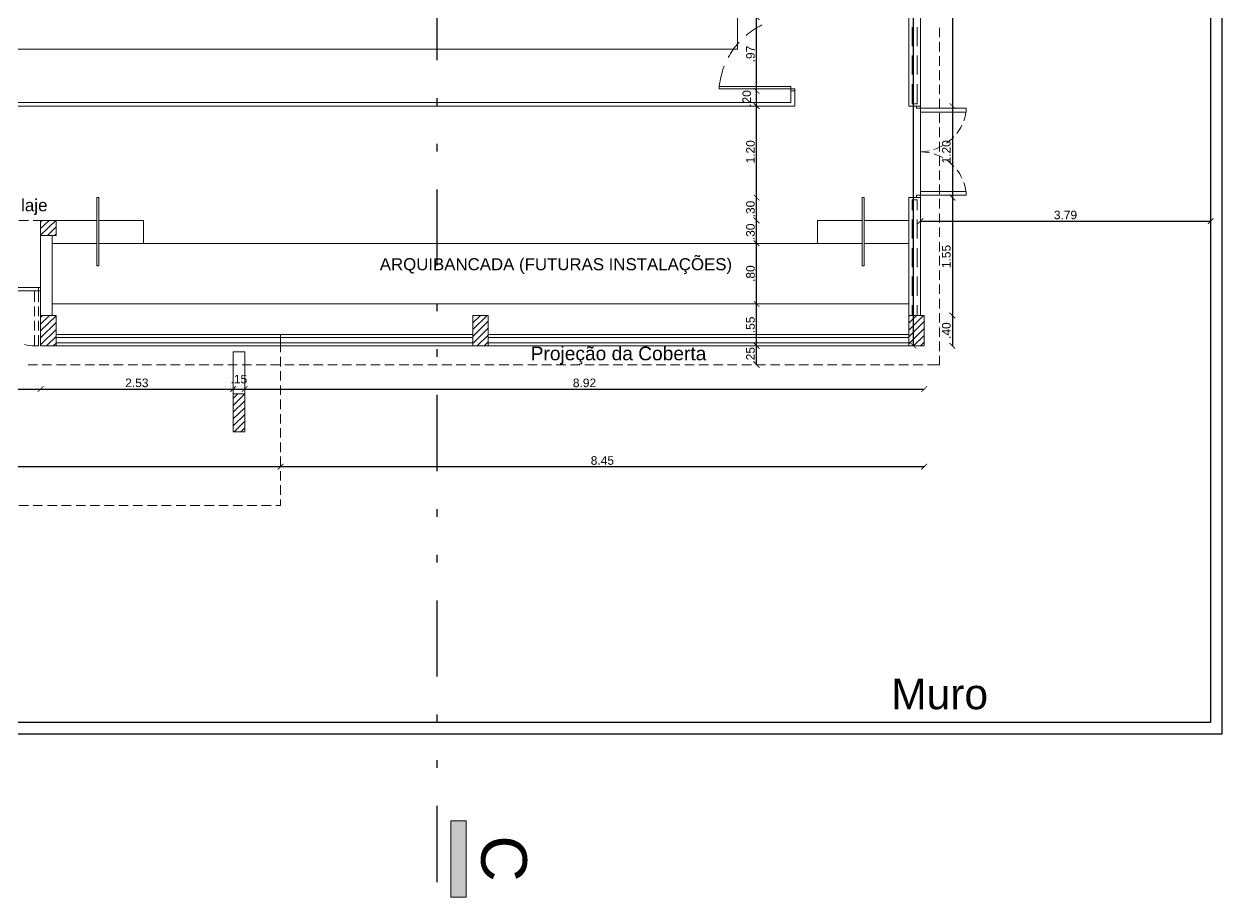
# Model space of a CAD drawing. Extents: x 3377 to 3790, y 1673 to 1846.
# Drawn here: x 3471.33 to 3487.06, y 1678.05 to 1689.53 of the extents above; entities that cross this region are included whole.
import ezdxf

# ---------------------------------------------------------------- set-up
doc = ezdxf.new("R2010")
doc.units = 0
doc.header["$LTSCALE"] = 2
doc.header["$PDMODE"] = 32
doc.linetypes.add('DIVIDE', pattern=[1.25, 0.5, -0.25, 0, -0.25, 0, -0.25])
for name, color, linetype in [('ARQ-COTAS', 250, 'Continuous'), ('F-VT-GREIDE', 6, 'Continuous'), ('LCL-LINHACORTE', 3, 'DIVIDE'), ('PDF5_Text', 7, 'Continuous'), ('PDF6_0', 7, 'Continuous'), ('PDF6_03-ESQUADRIA', 7, 'Continuous'), ('PDF6_09-CORTE', 7, 'Continuous'), ('PDF6_13-CORTE', 7, 'Continuous'), ('PDF6_A-PROJEÇÃO', 7, 'Continuous'), ('PDF6_AR-PORTAS', 7, 'Continuous'), ('PDF6_COBOGO', 7, 'Continuous'), ('PDF6_I- QUADRA', 7, 'Continuous'), ('PDF6_Text', 7, 'Continuous')]:
    doc.layers.add(name, color=color, linetype=linetype)
for name, color, linetype, true_color in [('PDF6_04-DETALHE', 7, 'Continuous', 0xd933c0), ('PDF6_I-MARCACAO', 7, 'Continuous', 0x464646), ('PDF6_I-PROJEÇÃO', 7, 'Continuous', 0x787878), ('PDF6_PB_02', 7, 'Continuous', 0xa7a7a7)]:
    doc.layers.add(name, color=color, linetype=linetype, true_color=true_color)
doc.styles.add('PDF Arial', font='arial.ttf')
doc.styles.add('ROMANS', font='arial.ttf')
doc.dimstyles.new('1-75', dxfattribs={"dimscale": 0.75, "dimtxt": 0.15, "dimasz": 0.1, "dimexe": 0.05, "dimexo": 0.1, "dimgap": 0.03, "dimtad": 1, "dimzin": 5, "dimdsep": 46, "dimtxsty": 'ROMANS', "dimblk": 'ARCHTICK', "dimcen": 0, "dimse1": 1, "dimse2": 1, "dimclrd": 1, "dimclre": 256, "dimclrt": 2, "dimadec": 0, "dimazin": 0, "dimtfac": 1, "dimtofl": 0, "dimtmove": 2, "dimatfit": 3, "dimldrblk": 'ARCHTICK', "dimfxl": 0.04, "dimtolj": 1, "dimtzin": 1, "dimarcsym": 0})

# ---------------------------------------------------------------- blocks, each defined once
blk = doc.blocks.new('_ARCHTICK')
at = {"color": 0, "linetype": 'ByBlock', "const_width": 0.15}
blk.add_lwpolyline([(-0.5, -0.5), (0.5, 0.5)], dxfattribs=at)
blk = doc.blocks.new('*D583')
at = {"layer": 'ARQ-COTAS', "color": 1, "lineweight": -2, "transparency": 16777216}
blk.add_line((3483.522, 1691.744), (3483.522, 1688.447), dxfattribs=at)
at = {"layer": 'Defpoints', "color": 0, "transparency": 16777216}
for p in [(3483.153, 1691.744), (3483.102, 1688.447), (3483.522, 1688.447)]:
    blk.add_point(p, dxfattribs=at)
at = {"layer": 'ARQ-COTAS', "color": 1, "lineweight": -2, "transparency": 16777216, "xscale": 0.07500000000000001, "yscale": 0.07500000000000001, "zscale": 0.07500000000000001}
for p, rotation in [((3483.522, 1691.744), 90), ((3483.522, 1688.447), 270)]:
    blk.add_blockref('_ARCHTICK', p, dxfattribs=dict(at, rotation=rotation))
at = {"layer": 'ARQ-COTAS', "color": 2, "transparency": 16777216, "insert": (3483.442, 1690.095), "char_height": 0.1125, "attachment_point": 5, "rotation": 90, "style": 'ROMANS'}
blk.add_mtext('\\A1;3.30', dxfattribs=at)
blk = doc.blocks.new('*D584')
at = {"layer": 'ARQ-COTAS', "color": 1, "lineweight": -2, "transparency": 16777216}
blk.add_line((3483.522, 1688.447), (3483.522, 1687.244), dxfattribs=at)
at = {"layer": 'Defpoints', "color": 0, "transparency": 16777216}
for p in [(3483.102, 1688.447), (3483.102, 1687.244), (3483.522, 1687.244)]:
    blk.add_point(p, dxfattribs=at)
at = {"layer": 'ARQ-COTAS', "color": 1, "lineweight": -2, "transparency": 16777216, "xscale": 0.07500000000000001, "yscale": 0.07500000000000001, "zscale": 0.07500000000000001}
for p, rotation in [((3483.522, 1688.447), 90), ((3483.522, 1687.244), 270)]:
    blk.add_blockref('_ARCHTICK', p, dxfattribs=dict(at, rotation=rotation))
at = {"layer": 'ARQ-COTAS', "color": 2, "transparency": 16777216, "insert": (3483.443, 1687.845), "char_height": 0.1125, "attachment_point": 5, "rotation": 90, "style": 'ROMANS'}
blk.add_mtext('\\A1;1.20', dxfattribs=at)
blk = doc.blocks.new('*D585')
at = {"layer": 'ARQ-COTAS', "color": 1, "lineweight": -2, "transparency": 16777216}
blk.add_line((3483.522, 1687.244), (3483.522, 1685.695), dxfattribs=at)
at = {"layer": 'Defpoints', "color": 0, "transparency": 16777216}
for p in [(3483.102, 1687.244), (3483.153, 1685.695), (3483.522, 1685.695)]:
    blk.add_point(p, dxfattribs=at)
at = {"layer": 'ARQ-COTAS', "color": 1, "lineweight": -2, "transparency": 16777216, "xscale": 0.07500000000000001, "yscale": 0.07500000000000001, "zscale": 0.07500000000000001}
for p, rotation in [((3483.522, 1687.244), 90), ((3483.522, 1685.695), 270)]:
    blk.add_blockref('_ARCHTICK', p, dxfattribs=dict(at, rotation=rotation))
at = {"layer": 'ARQ-COTAS', "color": 2, "transparency": 16777216, "insert": (3483.443, 1686.47), "char_height": 0.1125, "attachment_point": 5, "rotation": 90, "style": 'ROMANS'}
blk.add_mtext('\\A1;1.55', dxfattribs=at)
blk = doc.blocks.new('*D586')
at = {"layer": 'ARQ-COTAS', "color": 1, "lineweight": -2, "transparency": 16777216}
blk.add_line((3483.522, 1685.695), (3483.522, 1685.297), dxfattribs=at)
at = {"layer": 'Defpoints', "color": 0, "transparency": 16777216}
for p in [(3483.153, 1685.695), (3483.153, 1685.297), (3483.522, 1685.297)]:
    blk.add_point(p, dxfattribs=at)
at = {"layer": 'ARQ-COTAS', "color": 1, "lineweight": -2, "transparency": 16777216, "xscale": 0.07500000000000001, "yscale": 0.07500000000000001, "zscale": 0.07500000000000001}
for p, rotation in [((3483.522, 1685.695), 90), ((3483.522, 1685.297), 270)]:
    blk.add_blockref('_ARCHTICK', p, dxfattribs=dict(at, rotation=rotation))
at = {"layer": 'ARQ-COTAS', "color": 2, "transparency": 16777216, "insert": (3483.443, 1685.496), "char_height": 0.1125, "attachment_point": 5, "rotation": 90, "style": 'ROMANS'}
blk.add_mtext('\\A1;.40', dxfattribs=at)
blk = doc.blocks.new('*D587')
at = {"layer": 'ARQ-COTAS', "color": 1, "lineweight": -2, "transparency": 16777216}
blk.add_line((3483.011, 1685.297), (3483.011, 1705.096), dxfattribs=at)
at = {"layer": 'Defpoints', "color": 0, "transparency": 16777216}
for p in [(3482.434, 1705.096), (3483.011, 1705.096), (3482.434, 1685.297)]:
    blk.add_point(p, dxfattribs=at)
at = {"layer": 'ARQ-COTAS', "color": 1, "lineweight": -2, "transparency": 16777216, "xscale": 0.07500000000000001, "yscale": 0.07500000000000001, "zscale": 0.07500000000000001}
for p, rotation in [((3483.011, 1705.096), 90), ((3483.011, 1685.297), 270)]:
    blk.add_blockref('_ARCHTICK', p, dxfattribs=dict(at, rotation=rotation))
at = {"layer": 'ARQ-COTAS', "color": 2, "transparency": 16777216, "insert": (3482.931, 1695.196), "char_height": 0.1125, "attachment_point": 5, "rotation": 90, "style": 'ROMANS'}
blk.add_mtext('\\A1;19.80', dxfattribs=at)
blk = doc.blocks.new('*D588')
at = {"layer": 'ARQ-COTAS', "color": 1, "lineweight": -2, "transparency": 16777216}
blk.add_line((3480.951, 1685.047), (3480.951, 1685.297), dxfattribs=at)
at = {"layer": 'Defpoints', "color": 0, "transparency": 16777216}
for p in [(3480.194, 1685.297), (3480.951, 1685.297), (3480.194, 1685.047)]:
    blk.add_point(p, dxfattribs=at)
at = {"layer": 'ARQ-COTAS', "color": 1, "lineweight": -2, "transparency": 16777216, "xscale": 0.07500000000000001, "yscale": 0.07500000000000001, "zscale": 0.07500000000000001}
for p, rotation in [((3480.951, 1685.297), 90), ((3480.951, 1685.047), 270)]:
    blk.add_blockref('_ARCHTICK', p, dxfattribs=dict(at, rotation=rotation))
at = {"layer": 'ARQ-COTAS', "color": 2, "transparency": 16777216, "insert": (3480.871, 1685.172), "char_height": 0.1125, "attachment_point": 5, "rotation": 90, "style": 'ROMANS'}
blk.add_mtext('\\A1;.25', dxfattribs=at)
blk = doc.blocks.new('*D589')
at = {"layer": 'ARQ-COTAS', "color": 1, "lineweight": -2, "transparency": 16777216}
blk.add_line((3480.951, 1685.297), (3480.951, 1685.847), dxfattribs=at)
at = {"layer": 'Defpoints', "color": 0, "transparency": 16777216}
for p in [(3480.94, 1685.847), (3480.951, 1685.847), (3480.194, 1685.297)]:
    blk.add_point(p, dxfattribs=at)
at = {"layer": 'ARQ-COTAS', "color": 1, "lineweight": -2, "transparency": 16777216, "xscale": 0.07500000000000001, "yscale": 0.07500000000000001, "zscale": 0.07500000000000001}
for p, rotation in [((3480.951, 1685.847), 90), ((3480.951, 1685.297), 270)]:
    blk.add_blockref('_ARCHTICK', p, dxfattribs=dict(at, rotation=rotation))
at = {"layer": 'ARQ-COTAS', "color": 2, "transparency": 16777216, "insert": (3480.871, 1685.572), "char_height": 0.1125, "attachment_point": 5, "rotation": 90, "style": 'ROMANS'}
blk.add_mtext('\\A1;.55', dxfattribs=at)
blk = doc.blocks.new('*D590')
at = {"layer": 'ARQ-COTAS', "color": 1, "lineweight": -2, "transparency": 16777216}
blk.add_line((3480.951, 1685.847), (3480.951, 1686.643), dxfattribs=at)
at = {"layer": 'Defpoints', "color": 0, "transparency": 16777216}
for p in [(3480.951, 1686.643), (3481.752, 1686.643), (3480.94, 1685.847)]:
    blk.add_point(p, dxfattribs=at)
at = {"layer": 'ARQ-COTAS', "color": 1, "lineweight": -2, "transparency": 16777216, "xscale": 0.07500000000000001, "yscale": 0.07500000000000001, "zscale": 0.07500000000000001}
for p, rotation in [((3480.951, 1686.643), 90), ((3480.951, 1685.847), 270)]:
    blk.add_blockref('_ARCHTICK', p, dxfattribs=dict(at, rotation=rotation))
at = {"layer": 'ARQ-COTAS', "color": 2, "transparency": 16777216, "insert": (3480.871, 1686.245), "char_height": 0.1125, "attachment_point": 5, "rotation": 90, "style": 'ROMANS'}
blk.add_mtext('\\A1;.80', dxfattribs=at)
blk = doc.blocks.new('*D591')
at = {"layer": 'ARQ-COTAS', "color": 1, "lineweight": -2, "transparency": 16777216}
blk.add_line((3480.951, 1686.643), (3480.951, 1686.944), dxfattribs=at)
at = {"layer": 'Defpoints', "color": 0, "transparency": 16777216}
for p in [(3480.951, 1686.944), (3481.752, 1686.944), (3481.752, 1686.643)]:
    blk.add_point(p, dxfattribs=at)
at = {"layer": 'ARQ-COTAS', "color": 1, "lineweight": -2, "transparency": 16777216, "xscale": 0.07500000000000001, "yscale": 0.07500000000000001, "zscale": 0.07500000000000001}
for p, rotation in [((3480.951, 1686.944), 90), ((3480.951, 1686.643), 270)]:
    blk.add_blockref('_ARCHTICK', p, dxfattribs=dict(at, rotation=rotation))
at = {"layer": 'ARQ-COTAS', "color": 2, "transparency": 16777216, "insert": (3480.871, 1686.794), "char_height": 0.1125, "attachment_point": 5, "rotation": 90, "style": 'ROMANS'}
blk.add_mtext('\\A1;.30', dxfattribs=at)
blk = doc.blocks.new('*D592')
at = {"layer": 'ARQ-COTAS', "color": 1, "lineweight": -2, "transparency": 16777216}
blk.add_line((3480.951, 1686.944), (3480.951, 1687.244), dxfattribs=at)
at = {"layer": 'Defpoints', "color": 0, "transparency": 16777216}
for p in [(3480.951, 1687.244), (3482.95, 1687.244), (3481.752, 1686.944)]:
    blk.add_point(p, dxfattribs=at)
at = {"layer": 'ARQ-COTAS', "color": 1, "lineweight": -2, "transparency": 16777216, "xscale": 0.07500000000000001, "yscale": 0.07500000000000001, "zscale": 0.07500000000000001}
for p, rotation in [((3480.951, 1687.244), 90), ((3480.951, 1686.944), 270)]:
    blk.add_blockref('_ARCHTICK', p, dxfattribs=dict(at, rotation=rotation))
at = {"layer": 'ARQ-COTAS', "color": 2, "transparency": 16777216, "insert": (3480.871, 1687.094), "char_height": 0.1125, "attachment_point": 5, "rotation": 90, "style": 'ROMANS'}
blk.add_mtext('\\A1;.30', dxfattribs=at)
blk = doc.blocks.new('*D593')
at = {"layer": 'ARQ-COTAS', "color": 1, "lineweight": -2, "transparency": 16777216}
blk.add_line((3480.951, 1687.244), (3480.951, 1688.447), dxfattribs=at)
at = {"layer": 'Defpoints', "color": 0, "transparency": 16777216}
for p in [(3480.951, 1688.447), (3481.451, 1688.447), (3482.95, 1687.244)]:
    blk.add_point(p, dxfattribs=at)
at = {"layer": 'ARQ-COTAS', "color": 1, "lineweight": -2, "transparency": 16777216, "xscale": 0.07500000000000001, "yscale": 0.07500000000000001, "zscale": 0.07500000000000001}
for p, rotation in [((3480.951, 1688.447), 90), ((3480.951, 1687.244), 270)]:
    blk.add_blockref('_ARCHTICK', p, dxfattribs=dict(at, rotation=rotation))
at = {"layer": 'ARQ-COTAS', "color": 2, "transparency": 16777216, "insert": (3480.871, 1687.845), "char_height": 0.1125, "attachment_point": 5, "rotation": 90, "style": 'ROMANS'}
blk.add_mtext('\\A1;1.20', dxfattribs=at)
blk = doc.blocks.new('*D594')
at = {"layer": 'ARQ-COTAS', "color": 1, "lineweight": -2, "transparency": 16777216}
blk.add_line((3480.951, 1688.447), (3480.951, 1688.646), dxfattribs=at)
at = {"layer": 'Defpoints', "color": 0, "transparency": 16777216}
for p in [(3480.951, 1688.646), (3481.451, 1688.646), (3481.451, 1688.447)]:
    blk.add_point(p, dxfattribs=at)
at = {"layer": 'ARQ-COTAS', "color": 1, "lineweight": -2, "transparency": 16777216, "xscale": 0.07500000000000001, "yscale": 0.07500000000000001, "zscale": 0.07500000000000001}
for p, rotation in [((3480.951, 1688.646), 90), ((3480.951, 1688.447), 270)]:
    blk.add_blockref('_ARCHTICK', p, dxfattribs=dict(at, rotation=rotation))
at = {"layer": 'ARQ-COTAS', "color": 2, "transparency": 16777216, "insert": (3480.822, 1688.546), "char_height": 0.1125, "attachment_point": 5, "rotation": 90, "style": 'ROMANS'}
blk.add_mtext('\\A1;.20', dxfattribs=at)
blk = doc.blocks.new('*D595')
at = {"layer": 'ARQ-COTAS', "color": 1, "lineweight": -2, "transparency": 16777216}
blk.add_line((3480.951, 1688.646), (3480.951, 1689.615), dxfattribs=at)
at = {"layer": 'Defpoints', "color": 0, "transparency": 16777216}
for p in [(3480.951, 1689.615), (3481.451, 1689.615), (3481.451, 1688.646)]:
    blk.add_point(p, dxfattribs=at)
at = {"layer": 'ARQ-COTAS', "color": 1, "lineweight": -2, "transparency": 16777216, "xscale": 0.07500000000000001, "yscale": 0.07500000000000001, "zscale": 0.07500000000000001}
for p, rotation in [((3480.951, 1689.615), 90), ((3480.951, 1688.646), 270)]:
    blk.add_blockref('_ARCHTICK', p, dxfattribs=dict(at, rotation=rotation))
at = {"layer": 'ARQ-COTAS', "color": 2, "transparency": 16777216, "insert": (3480.871, 1689.13), "char_height": 0.1125, "attachment_point": 5, "rotation": 90, "style": 'ROMANS'}
blk.add_mtext('\\A1;.97', dxfattribs=at)
blk = doc.blocks.new('*D636')
at = {"layer": 'ARQ-COTAS', "color": 1, "lineweight": -2, "transparency": 16777216}
blk.add_line((3470.051, 1684.729), (3471.55, 1684.729), dxfattribs=at)
at = {"layer": 'Defpoints', "color": 0, "transparency": 16777216}
for p in [(3471.55, 1685.297), (3470.051, 1684.745), (3471.55, 1684.729)]:
    blk.add_point(p, dxfattribs=at)
at = {"layer": 'ARQ-COTAS', "color": 1, "lineweight": -2, "transparency": 16777216, "xscale": 0.07500000000000001, "yscale": 0.07500000000000001, "zscale": 0.07500000000000001, "rotation": 180}
blk.add_blockref('_ARCHTICK', (3470.051, 1684.729), dxfattribs=at)
at = {"layer": 'ARQ-COTAS', "color": 1, "lineweight": -2, "transparency": 16777216, "xscale": 0.07500000000000001, "yscale": 0.07500000000000001, "zscale": 0.07500000000000001}
blk.add_blockref('_ARCHTICK', (3471.55, 1684.729), dxfattribs=at)
at = {"layer": 'ARQ-COTAS', "color": 2, "transparency": 16777216, "insert": (3470.8, 1684.809), "char_height": 0.1125, "attachment_point": 5, "style": 'ROMANS'}
blk.add_mtext('\\A1;1.50', dxfattribs=at)
blk = doc.blocks.new('*D637')
at = {"layer": 'ARQ-COTAS', "color": 1, "lineweight": -2, "transparency": 16777216}
blk.add_line((3471.55, 1684.729), (3474.077, 1684.729), dxfattribs=at)
at = {"layer": 'Defpoints', "color": 0, "transparency": 16777216}
for p in [(3471.55, 1685.297), (3474.077, 1684.729), (3474.077, 1684.666)]:
    blk.add_point(p, dxfattribs=at)
at = {"layer": 'ARQ-COTAS', "color": 1, "lineweight": -2, "transparency": 16777216, "xscale": 0.07500000000000001, "yscale": 0.07500000000000001, "zscale": 0.07500000000000001, "rotation": 180}
blk.add_blockref('_ARCHTICK', (3471.55, 1684.729), dxfattribs=at)
at = {"layer": 'ARQ-COTAS', "color": 1, "lineweight": -2, "transparency": 16777216, "xscale": 0.07500000000000001, "yscale": 0.07500000000000001, "zscale": 0.07500000000000001}
blk.add_blockref('_ARCHTICK', (3474.077, 1684.729), dxfattribs=at)
at = {"layer": 'ARQ-COTAS', "color": 2, "transparency": 16777216, "insert": (3472.813, 1684.809), "char_height": 0.1125, "attachment_point": 5, "style": 'ROMANS'}
blk.add_mtext('\\A1;2.53', dxfattribs=at)
blk = doc.blocks.new('*D638')
at = {"layer": 'ARQ-COTAS', "color": 1, "lineweight": -2, "transparency": 16777216}
blk.add_line((3474.077, 1684.729), (3474.229, 1684.729), dxfattribs=at)
at = {"layer": 'Defpoints', "color": 0, "transparency": 16777216}
for p in [(3474.077, 1684.666), (3474.229, 1684.729), (3474.229, 1684.666)]:
    blk.add_point(p, dxfattribs=at)
at = {"layer": 'ARQ-COTAS', "color": 1, "lineweight": -2, "transparency": 16777216, "xscale": 0.07500000000000001, "yscale": 0.07500000000000001, "zscale": 0.07500000000000001, "rotation": 180}
blk.add_blockref('_ARCHTICK', (3474.077, 1684.729), dxfattribs=at)
at = {"layer": 'ARQ-COTAS', "color": 1, "lineweight": -2, "transparency": 16777216, "xscale": 0.07500000000000001, "yscale": 0.07500000000000001, "zscale": 0.07500000000000001}
blk.add_blockref('_ARCHTICK', (3474.229, 1684.729), dxfattribs=at)
at = {"layer": 'ARQ-COTAS', "color": 2, "transparency": 16777216, "insert": (3474.153, 1684.858), "char_height": 0.1125, "attachment_point": 5, "style": 'ROMANS'}
blk.add_mtext('\\A1;.15', dxfattribs=at)
blk = doc.blocks.new('*D639')
at = {"layer": 'ARQ-COTAS', "color": 1, "lineweight": -2, "transparency": 16777216}
blk.add_line((3474.229, 1684.729), (3483.153, 1684.729), dxfattribs=at)
at = {"layer": 'Defpoints', "color": 0, "transparency": 16777216}
for p in [(3483.153, 1685.297), (3474.229, 1684.666), (3483.153, 1684.729)]:
    blk.add_point(p, dxfattribs=at)
at = {"layer": 'ARQ-COTAS', "color": 1, "lineweight": -2, "transparency": 16777216, "xscale": 0.07500000000000001, "yscale": 0.07500000000000001, "zscale": 0.07500000000000001, "rotation": 180}
blk.add_blockref('_ARCHTICK', (3474.229, 1684.729), dxfattribs=at)
at = {"layer": 'ARQ-COTAS', "color": 1, "lineweight": -2, "transparency": 16777216, "xscale": 0.07500000000000001, "yscale": 0.07500000000000001, "zscale": 0.07500000000000001}
blk.add_blockref('_ARCHTICK', (3483.153, 1684.729), dxfattribs=at)
at = {"layer": 'ARQ-COTAS', "color": 2, "transparency": 16777216, "insert": (3478.691, 1684.809), "char_height": 0.1125, "attachment_point": 5, "style": 'ROMANS'}
blk.add_mtext('\\A1;8.92', dxfattribs=at)
blk = doc.blocks.new('*D928')
at = {"layer": 'ARQ-COTAS', "color": 1, "lineweight": -2, "transparency": 16777216}
blk.add_line((3483.102, 1686.935), (3486.913, 1686.935), dxfattribs=at)
at = {"layer": 'Defpoints', "color": 0, "transparency": 16777216}
for p in [(3483.102, 1686.836), (3486.913, 1686.935), (3486.913, 1686.752)]:
    blk.add_point(p, dxfattribs=at)
at = {"layer": 'ARQ-COTAS', "color": 1, "lineweight": -2, "transparency": 16777216, "xscale": 0.07500000000000001, "yscale": 0.07500000000000001, "zscale": 0.07500000000000001, "rotation": 180}
blk.add_blockref('_ARCHTICK', (3483.102, 1686.935), dxfattribs=at)
at = {"layer": 'ARQ-COTAS', "color": 1, "lineweight": -2, "transparency": 16777216, "xscale": 0.07500000000000001, "yscale": 0.07500000000000001, "zscale": 0.07500000000000001}
blk.add_blockref('_ARCHTICK', (3486.913, 1686.935), dxfattribs=at)
at = {"layer": 'ARQ-COTAS', "color": 2, "transparency": 16777216, "insert": (3485.007, 1687.015), "char_height": 0.1125, "attachment_point": 5, "style": 'ROMANS'}
blk.add_mtext('\\A1;3.79', dxfattribs=at)
blk = doc.blocks.new('*D929')
at = {"layer": 'ARQ-COTAS', "color": 1, "lineweight": -2, "transparency": 16777216}
blk.add_line((3462.702, 1683.709), (3474.699, 1683.709), dxfattribs=at)
at = {"layer": 'Defpoints', "color": 0, "transparency": 16777216}
for p in [(3474.699, 1683.709), (3462.702, 1683.197), (3474.699, 1683.197)]:
    blk.add_point(p, dxfattribs=at)
at = {"layer": 'ARQ-COTAS', "color": 1, "lineweight": -2, "transparency": 16777216, "xscale": 0.07500000000000001, "yscale": 0.07500000000000001, "zscale": 0.07500000000000001, "rotation": 180}
blk.add_blockref('_ARCHTICK', (3462.702, 1683.709), dxfattribs=at)
at = {"layer": 'ARQ-COTAS', "color": 1, "lineweight": -2, "transparency": 16777216, "xscale": 0.07500000000000001, "yscale": 0.07500000000000001, "zscale": 0.07500000000000001}
blk.add_blockref('_ARCHTICK', (3474.699, 1683.709), dxfattribs=at)
at = {"layer": 'ARQ-COTAS', "color": 2, "transparency": 16777216, "insert": (3468.701, 1683.789), "char_height": 0.1125, "attachment_point": 5, "style": 'ROMANS'}
blk.add_mtext('\\A1;12.00', dxfattribs=at)
blk = doc.blocks.new('*D930')
at = {"layer": 'ARQ-COTAS', "color": 1, "lineweight": -2, "transparency": 16777216}
blk.add_line((3474.699, 1683.709), (3483.153, 1683.709), dxfattribs=at)
at = {"layer": 'Defpoints', "color": 0, "transparency": 16777216}
for p in [(3483.153, 1685.297), (3483.153, 1683.709), (3474.699, 1683.197)]:
    blk.add_point(p, dxfattribs=at)
at = {"layer": 'ARQ-COTAS', "color": 1, "lineweight": -2, "transparency": 16777216, "xscale": 0.07500000000000001, "yscale": 0.07500000000000001, "zscale": 0.07500000000000001, "rotation": 180}
blk.add_blockref('_ARCHTICK', (3474.699, 1683.709), dxfattribs=at)
at = {"layer": 'ARQ-COTAS', "color": 1, "lineweight": -2, "transparency": 16777216, "xscale": 0.07500000000000001, "yscale": 0.07500000000000001, "zscale": 0.07500000000000001}
blk.add_blockref('_ARCHTICK', (3483.153, 1683.709), dxfattribs=at)
at = {"layer": 'ARQ-COTAS', "color": 2, "transparency": 16777216, "insert": (3478.926, 1683.789), "char_height": 0.1125, "attachment_point": 5, "style": 'ROMANS'}
blk.add_mtext('\\A1;8.45', dxfattribs=at)

msp = doc.modelspace()

# ---------------------------------------------------------------- linework, layer by layer
at = {"layer": 'F-VT-GREIDE'}
msp.add_lwpolyline([(3466.703, 1680.347), (3447.213, 1680.347), (3447.213, 1710.046), (3486.913, 1710.046), (3486.913, 1680.347), (3470.703, 1680.347), (3470.703, 1680.197), (3487.063, 1680.197), (3487.063, 1710.196), (3447.063, 1710.196), (3447.063, 1680.197), (3466.703, 1680.197)], close=True, dxfattribs=at)
at = {"layer": 'LCL-LINHACORTE'}
msp.add_line((3476.754, 1711.651), (3476.754, 1678.054), dxfattribs=at)
at = {"layer": 'PDF6_0', "lineweight": 0}
for points in [[(3471.55, 1686.927), (3471.571, 1686.944)], [(3471.55, 1686.838), (3471.66, 1686.944)], [(3471.55, 1686.749), (3471.749, 1686.944)], [(3471.638, 1686.745), (3471.753, 1686.859)], [(3471.727, 1686.745), (3471.753, 1686.77)], [(3471.55, 1685.67), (3471.575, 1685.695)], [(3471.55, 1685.581), (3471.668, 1685.695)], [(3471.55, 1685.492), (3471.753, 1685.691)], [(3471.55, 1685.403), (3471.753, 1685.602)], [(3477.226, 1685.687), (3477.235, 1685.695)], [(3477.226, 1685.598), (3477.324, 1685.695)], [(3477.226, 1685.509), (3477.413, 1685.695)], [(3477.226, 1685.42), (3477.425, 1685.619)], [(3482.95, 1685.682), (3482.962, 1685.695)], [(3482.95, 1685.593), (3483.051, 1685.695)], [(3482.95, 1685.504), (3483.144, 1685.695)], [(3482.95, 1685.416), (3483.153, 1685.615)], [(3471.55, 1685.31), (3471.753, 1685.513)], [(3471.626, 1685.297), (3471.753, 1685.42)], [(3477.226, 1685.327), (3477.425, 1685.53)], [(3477.281, 1685.297), (3477.425, 1685.437)], [(3482.95, 1685.322), (3483.153, 1685.526)], [(3483.013, 1685.297), (3483.153, 1685.433)], [(3471.715, 1685.297), (3471.753, 1685.331)], [(3477.374, 1685.297), (3477.425, 1685.348)], [(3483.102, 1685.297), (3483.153, 1685.344)], [(3474.077, 1684.603), (3474.14, 1684.666)], [(3474.077, 1684.514), (3474.229, 1684.666)], [(3474.077, 1684.425), (3474.229, 1684.573)], [(3474.077, 1684.336), (3474.229, 1684.484)], [(3474.077, 1684.247), (3474.229, 1684.395)], [(3474.089, 1684.167), (3474.229, 1684.306)], [(3474.178, 1684.167), (3474.229, 1684.218)]]:
    msp.add_lwpolyline(points, dxfattribs=at)
at = {"layer": 'PDF6_03-ESQUADRIA', "lineweight": 0}
for points in [[(3470.081, 1686.017), (3470.081, 1686.063), (3471.55, 1686.063)], [(3471.52, 1686.017), (3471.52, 1686.063)], [(3470.106, 1686.017), (3471.469, 1686.017)], [(3471.52, 1685.873), (3471.52, 1686.017), (3471.469, 1686.017), (3471.469, 1685.873)], [(3471.469, 1685.814), (3471.469, 1685.687)], [(3471.52, 1685.687), (3471.52, 1685.814)], [(3471.469, 1685.623), (3471.469, 1685.5)], [(3471.52, 1685.5), (3471.52, 1685.623)], [(3471.469, 1685.437), (3471.469, 1685.297), (3471.52, 1685.297), (3471.52, 1685.437)]]:
    msp.add_lwpolyline(points, dxfattribs=at)
msp.add_lwpolyline([(3471.55, 1686.063), (3471.52, 1686.063), (3471.52, 1686.017), (3471.55, 1686.017)], close=True, dxfattribs=at)
msp.add_arc((3471.484, 1685.964), 0.667, 257.2009, 269.1046, dxfattribs=at)
at = {"layer": 'PDF6_04-DETALHE', "color": 1, "lineweight": 0}
for points in [[(3472.286, 1686.347), (3472.316, 1686.347), (3472.316, 1687.244), (3472.286, 1687.244)], [(3482.365, 1686.347), (3482.336, 1686.347), (3482.336, 1687.244), (3482.365, 1687.244)]]:
    msp.add_lwpolyline(points, close=True, dxfattribs=at)
for points in [[(3471.753, 1686.944), (3472.286, 1686.944)], [(3472.316, 1686.944), (3472.9, 1686.944), (3472.9, 1686.643), (3472.316, 1686.643)], [(3482.336, 1686.944), (3481.752, 1686.944), (3481.752, 1686.643), (3482.336, 1686.643)], [(3482.365, 1686.643), (3482.95, 1686.643), (3482.95, 1686.944), (3482.365, 1686.944)], [(3472.286, 1686.643), (3471.702, 1686.643), (3471.702, 1686.745)], [(3472.9, 1686.643), (3481.752, 1686.643)], [(3482.95, 1685.847), (3471.702, 1685.847)]]:
    msp.add_lwpolyline(points, dxfattribs=at)
at = {"layer": 'PDF6_09-CORTE', "lineweight": 0}
msp.add_lwpolyline([(3476.938, 1678.054), (3477.137, 1678.054), (3477.137, 1679.057), (3476.938, 1679.057)], close=True, dxfattribs=at)
at = {"layer": 'PDF6_09-CORTE', "transparency": 33554559}
for points in [[(3477.137, 1679.057), (3476.938, 1679.057), (3477.137, 1678.054)], [(3476.938, 1679.057), (3477.137, 1678.054), (3476.938, 1678.054)]]:
    msp.add_solid(points, dxfattribs=at)
at = {"layer": 'PDF6_13-CORTE', "lineweight": 0}
for points in [[(3483.102, 1691.744), (3483.102, 1688.447), (3482.95, 1688.447), (3482.95, 1694.445), (3483.102, 1694.445), (3483.102, 1692.146)], [(3471.702, 1686.944), (3471.55, 1686.944), (3471.55, 1685.297), (3471.702, 1685.297), (3479.089, 1685.297), (3482.95, 1685.297), (3482.95, 1687.244), (3483.102, 1687.244), (3483.102, 1685.695)], [(3471.702, 1686.745), (3471.702, 1685.695)], [(3477.226, 1685.445), (3471.753, 1685.445)], [(3482.95, 1685.445), (3477.425, 1685.445)]]:
    msp.add_lwpolyline(points, dxfattribs=at)
for points in [[(3471.55, 1686.944), (3471.753, 1686.944), (3471.753, 1686.745), (3471.55, 1686.745)], [(3471.55, 1685.695), (3471.753, 1685.695), (3471.753, 1685.297), (3471.55, 1685.297)], [(3477.226, 1685.695), (3477.425, 1685.695), (3477.425, 1685.297), (3477.226, 1685.297)], [(3482.95, 1685.695), (3483.153, 1685.695), (3483.153, 1685.297), (3482.95, 1685.297)], [(3474.077, 1684.666), (3474.229, 1684.666), (3474.229, 1684.167), (3474.077, 1684.167)]]:
    msp.add_lwpolyline(points, close=True, dxfattribs=at)
at = {"layer": 'PDF6_A-PROJEÇÃO', "lineweight": 0}
for points in [[(3483.352, 1689.475), (3483.352, 1689.352)], [(3483.352, 1689.289), (3483.352, 1689.162)], [(3483.352, 1689.103), (3483.352, 1688.976)], [(3483.352, 1688.912), (3483.352, 1688.789)], [(3483.352, 1688.726), (3483.352, 1688.603)], [(3483.352, 1688.54), (3483.352, 1688.413)], [(3483.352, 1688.353), (3483.352, 1688.226)], [(3483.352, 1688.163), (3483.352, 1688.04)], [(3483.352, 1687.977), (3483.352, 1687.85)], [(3483.352, 1687.79), (3483.352, 1687.663)], [(3483.352, 1687.6), (3483.352, 1687.477)], [(3483.352, 1687.414), (3483.352, 1687.291)], [(3483.352, 1687.227), (3483.352, 1687.1)], [(3483.352, 1687.037), (3483.352, 1686.914)], [(3471.389, 1686.944), (3471.262, 1686.944)], [(3471.55, 1686.944), (3471.452, 1686.944)], [(3483.352, 1686.851), (3483.352, 1686.728)], [(3471.702, 1686.626), (3471.702, 1686.745)], [(3483.352, 1686.664), (3483.352, 1686.537)], [(3471.702, 1686.44), (3471.702, 1686.563)], [(3471.702, 1686.25), (3471.702, 1686.377)], [(3483.352, 1686.478), (3483.352, 1686.351)], [(3471.702, 1686.063), (3471.702, 1686.19)], [(3483.352, 1686.288), (3483.352, 1686.165)], [(3483.352, 1686.101), (3483.352, 1685.979)], [(3471.702, 1685.877), (3471.702, 1686)], [(3483.352, 1685.915), (3483.352, 1685.788)], [(3471.702, 1685.695), (3471.702, 1685.814)], [(3483.352, 1685.725), (3483.352, 1685.602)], [(3471.702, 1685.445), (3471.702, 1685.445)], [(3471.884, 1685.445), (3471.753, 1685.445)], [(3472.07, 1685.445), (3471.943, 1685.445)], [(3472.256, 1685.445), (3472.134, 1685.445)], [(3472.447, 1685.445), (3472.32, 1685.445)], [(3472.633, 1685.445), (3472.506, 1685.445)], [(3472.82, 1685.445), (3472.697, 1685.445)], [(3473.006, 1685.445), (3472.883, 1685.445)], [(3473.196, 1685.445), (3473.069, 1685.445)], [(3473.383, 1685.445), (3473.256, 1685.445)], [(3473.569, 1685.445), (3473.446, 1685.445)], [(3473.759, 1685.445), (3473.632, 1685.445)], [(3473.946, 1685.445), (3473.819, 1685.445)], [(3474.132, 1685.445), (3474.009, 1685.445)], [(3474.318, 1685.445), (3474.195, 1685.445)], [(3474.509, 1685.445), (3474.382, 1685.445)], [(3474.699, 1685.212), (3474.699, 1685.297), (3474.699, 1685.445), (3474.568, 1685.445)], [(3483.352, 1685.538), (3483.352, 1685.416)], [(3483.352, 1685.352), (3483.352, 1685.225)], [(3474.699, 1685.026), (3474.699, 1685.153)], [(3483.352, 1685.166), (3483.352, 1685.047), (3483.195, 1685.047)], [(3471.507, 1685.047), (3471.384, 1685.047)], [(3471.693, 1685.047), (3471.571, 1685.047)], [(3471.884, 1685.047), (3471.757, 1685.047)], [(3472.07, 1685.047), (3471.943, 1685.047)], [(3472.256, 1685.047), (3472.134, 1685.047)], [(3472.447, 1685.047), (3472.32, 1685.047)], [(3472.633, 1685.047), (3472.506, 1685.047)], [(3472.82, 1685.047), (3472.697, 1685.047)], [(3473.006, 1685.047), (3472.883, 1685.047)], [(3473.196, 1685.047), (3473.069, 1685.047)], [(3473.383, 1685.047), (3473.256, 1685.047)], [(3473.569, 1685.047), (3473.446, 1685.047)], [(3473.759, 1685.047), (3473.632, 1685.047)], [(3473.946, 1685.047), (3473.819, 1685.047)], [(3474.132, 1685.047), (3474.009, 1685.047)], [(3474.318, 1685.047), (3474.195, 1685.047)], [(3474.509, 1685.047), (3474.382, 1685.047)], [(3474.695, 1685.047), (3474.568, 1685.047)], [(3474.699, 1684.84), (3474.699, 1684.963)], [(3474.881, 1685.047), (3474.758, 1685.047)], [(3475.072, 1685.047), (3474.945, 1685.047)], [(3475.258, 1685.047), (3475.131, 1685.047)], [(3475.444, 1685.047), (3475.321, 1685.047)], [(3475.63, 1685.047), (3475.508, 1685.047)], [(3475.821, 1685.047), (3475.694, 1685.047)], [(3476.007, 1685.047), (3475.884, 1685.047)], [(3476.193, 1685.047), (3476.071, 1685.047)], [(3476.384, 1685.047), (3476.257, 1685.047)], [(3476.57, 1685.047), (3476.443, 1685.047)], [(3476.756, 1685.047), (3476.634, 1685.047)], [(3476.947, 1685.047), (3476.82, 1685.047)], [(3477.133, 1685.047), (3477.006, 1685.047)], [(3477.319, 1685.047), (3477.197, 1685.047)], [(3477.506, 1685.047), (3477.383, 1685.047)], [(3477.696, 1685.047), (3477.569, 1685.047)], [(3477.882, 1685.047), (3477.755, 1685.047)], [(3478.069, 1685.047), (3477.946, 1685.047)], [(3478.259, 1685.047), (3478.132, 1685.047)], [(3478.445, 1685.047), (3478.318, 1685.047)], [(3478.632, 1685.047), (3478.509, 1685.047)], [(3478.818, 1685.047), (3478.695, 1685.047)], [(3479.008, 1685.047), (3478.881, 1685.047)], [(3479.195, 1685.047), (3479.068, 1685.047)], [(3479.381, 1685.047), (3479.258, 1685.047)], [(3479.571, 1685.047), (3479.444, 1685.047)], [(3479.758, 1685.047), (3479.631, 1685.047)], [(3479.944, 1685.047), (3479.821, 1685.047)], [(3480.13, 1685.047), (3480.008, 1685.047)], [(3480.321, 1685.047), (3480.194, 1685.047)], [(3480.507, 1685.047), (3480.384, 1685.047)], [(3480.693, 1685.047), (3480.571, 1685.047)], [(3480.884, 1685.047), (3480.757, 1685.047)], [(3481.07, 1685.047), (3480.943, 1685.047)], [(3481.256, 1685.047), (3481.134, 1685.047)], [(3481.447, 1685.047), (3481.32, 1685.047)], [(3481.633, 1685.047), (3481.506, 1685.047)], [(3481.819, 1685.047), (3481.697, 1685.047)], [(3482.006, 1685.047), (3481.883, 1685.047)], [(3482.196, 1685.047), (3482.069, 1685.047)], [(3482.382, 1685.047), (3482.255, 1685.047)], [(3482.569, 1685.047), (3482.446, 1685.047)], [(3482.759, 1685.047), (3482.632, 1685.047)], [(3482.945, 1685.047), (3482.818, 1685.047)], [(3483.132, 1685.047), (3483.009, 1685.047)], [(3474.699, 1684.654), (3474.699, 1684.776)], [(3474.699, 1684.463), (3474.699, 1684.59)], [(3474.699, 1684.277), (3474.699, 1684.4)], [(3474.699, 1684.091), (3474.699, 1684.213)], [(3474.699, 1683.9), (3474.699, 1684.027)], [(3474.699, 1683.714), (3474.699, 1683.841)], [(3474.699, 1683.528), (3474.699, 1683.65)], [(3474.699, 1683.337), (3474.699, 1683.464)], [(3471.262, 1683.197), (3471.389, 1683.197)], [(3471.452, 1683.197), (3471.575, 1683.197)], [(3471.638, 1683.197), (3471.765, 1683.197)], [(3471.825, 1683.197), (3471.952, 1683.197)], [(3472.015, 1683.197), (3472.138, 1683.197)], [(3472.201, 1683.197), (3472.324, 1683.197)], [(3472.388, 1683.197), (3472.515, 1683.197)], [(3472.578, 1683.197), (3472.701, 1683.197)], [(3472.764, 1683.197), (3472.887, 1683.197)], [(3472.951, 1683.197), (3473.078, 1683.197)], [(3473.137, 1683.197), (3473.264, 1683.197)], [(3473.328, 1683.197), (3473.45, 1683.197)], [(3473.514, 1683.197), (3473.641, 1683.197)], [(3473.7, 1683.197), (3473.827, 1683.197)], [(3473.891, 1683.197), (3474.013, 1683.197)], [(3474.077, 1683.197), (3474.2, 1683.197)], [(3474.263, 1683.197), (3474.39, 1683.197)], [(3474.449, 1683.197), (3474.576, 1683.197)], [(3474.64, 1683.197), (3474.699, 1683.197), (3474.699, 1683.278)]]:
    msp.add_lwpolyline(points, dxfattribs=at)
at = {"layer": 'PDF6_AR-PORTAS', "lineweight": 0}
for points in [[(3483.051, 1688.447), (3483.051, 1688.417), (3483.102, 1688.417), (3483.102, 1688.447)], [(3483.703, 1688.417), (3483.102, 1688.417), (3483.102, 1688.366), (3483.703, 1688.366)], [(3483.703, 1687.325), (3483.703, 1687.274), (3483.102, 1687.274), (3483.102, 1687.325)]]:
    msp.add_lwpolyline(points, close=True, dxfattribs=at)
for points in [[(3483.102, 1688.417), (3483.051, 1688.417)], [(3483.102, 1687.325), (3483.102, 1688.366)], [(3483.102, 1687.244), (3483.102, 1687.274), (3483.051, 1687.274), (3483.051, 1687.244)], [(3483.102, 1687.274), (3483.051, 1687.274)]]:
    msp.add_lwpolyline(points, dxfattribs=at)
msp.add_lwpolyline([(3483.221, 1687.833, 0.049079), (3483.102, 1687.846, 0.048198), (3483.219, 1687.859)], format="xyb", dxfattribs=at)
for centre, radius, start, end in [((3483.084, 1688.465), 0.624, 340.0396, 350.9387), ((3483.086, 1688.464), 0.621, 322.7076, 334.268), ((3483.091, 1688.459), 0.614, 287.8324, 299.488), ((3483.089, 1688.462), 0.617, 305.3011, 316.9137), ((3483.1, 1687.238), 0.607, 60.8478, 72.6141), ((3483.1, 1687.238), 0.607, 43.2037, 54.9701), ((3483.1, 1687.238), 0.607, 25.5597, 37.3206), ((3483.1, 1687.238), 0.607, 8.4374, 19.6766)]:
    msp.add_arc(centre, radius, start, end, dxfattribs=at)
at = {"layer": 'PDF6_COBOGO', "lineweight": 0}
for points in [[(3482.992, 1689.484), (3482.992, 1689.234)], [(3483.06, 1689.234), (3483.06, 1689.484)], [(3482.992, 1689.111), (3482.992, 1688.861)], [(3483.06, 1688.861), (3483.06, 1689.111)], [(3482.992, 1688.734), (3482.992, 1688.476), (3483.06, 1688.476), (3483.06, 1688.734)], [(3483.06, 1687.079), (3483.06, 1687.215), (3482.992, 1687.215), (3482.992, 1687.079)], [(3482.992, 1686.956), (3482.992, 1686.707)], [(3483.06, 1686.707), (3483.06, 1686.956)], [(3482.992, 1686.58), (3482.992, 1686.33)], [(3483.06, 1686.33), (3483.06, 1686.58)], [(3482.992, 1686.207), (3482.992, 1685.953)], [(3483.06, 1685.953), (3483.06, 1686.207)], [(3482.992, 1685.83), (3482.992, 1685.695)], [(3483.06, 1685.695), (3483.06, 1685.83)], [(3477.226, 1685.407), (3471.753, 1685.407)], [(3482.95, 1685.407), (3477.425, 1685.407)], [(3482.975, 1685.42), (3482.975, 1685.42)], [(3477.226, 1685.335), (3471.753, 1685.335)], [(3482.95, 1685.335), (3477.425, 1685.335)], [(3482.992, 1685.335), (3482.992, 1685.335)]]:
    msp.add_lwpolyline(points, dxfattribs=at)
at = {"layer": 'PDF6_I- QUADRA', "lineweight": 0}
for points in [[(3481.4, 1688.675), (3480.46, 1688.675), (3480.46, 1688.705), (3481.4, 1688.705)], [(3481.451, 1688.646), (3481.451, 1688.447), (3456.001, 1688.447), (3456.001, 1688.493), (3481.4, 1688.493), (3481.4, 1688.646)], [(3481.451, 1688.675), (3481.4, 1688.675), (3481.4, 1688.646), (3481.451, 1688.646)]]:
    msp.add_lwpolyline(points, close=True, dxfattribs=at)
at = {"layer": 'PDF6_I-MARCACAO', "lineweight": 0}
msp.add_lwpolyline([(3456.699, 1701.193), (3456.699, 1689.196), (3480.702, 1689.196), (3480.702, 1701.193)], close=True, dxfattribs=at)
at = {"layer": 'PDF6_I-PROJEÇÃO', "lineweight": 0}
for start, end in [(116.477, 130.5505), (137.5928, 151.6663), (158.7085, 174.0454)]:
    msp.add_arc((3481.474, 1688.601), 1.018, start, end, dxfattribs=at)
at = {"layer": 'PDF6_PB_02', "lineweight": 0}
msp.add_lwpolyline([(3474.229, 1684.666), (3474.229, 1685.217), (3474.077, 1685.217), (3474.077, 1684.666)], dxfattribs=at)

# ---------------------------------------------------------------- texts
at = {"layer": 'PDF5_Text', "insert": (3482.718, 1680.516), "char_height": 0.4, "attachment_point": 7, "style": 'PDF Arial'}
msp.add_mtext('Muro', dxfattribs=at)
at = {"layer": 'PDF6_Text', "attachment_point": 7, "style": 'PDF Arial'}
for s, insert, char_height in [('Projeção da laje', (3470.038, 1687.015), 0.15999), ('Projeção da Coberta', (3477.985, 1685.051), 0.18)]:
    msp.add_mtext(s, dxfattribs=dict(at, insert=insert, char_height=char_height))
at = {"layer": 'PDF6_Text', "color": 1, "insert": (3476.003, 1686.241), "char_height": 0.1581, "attachment_point": 7, "style": 'PDF Arial'}
msp.add_mtext('ARQUIBANCADA (FUTURAS INSTALAÇÕES)', dxfattribs=at)
at = {"layer": 'PDF6_Text', "insert": (3477.326, 1678.863), "char_height": 0.6, "attachment_point": 7, "rotation": 270, "style": 'PDF Arial'}
msp.add_mtext('C', dxfattribs=at)

# ---------------------------------------------------------------- dimensions: what is measured, and where the dimension line sits
at = {"layer": 'ARQ-COTAS'}
for p1, p2, distance, picture, middle in [((3482.434, 1685.297), (3482.434, 1705.096), -0.577, '*D587', (3482.931, 1695.196)), ((3480.194, 1685.047), (3480.194, 1685.297), -0.757, '*D588', (3480.871, 1685.172)), ((3462.702, 1683.197), (3474.699, 1683.197), 0.511, '*D929', (3468.701, 1683.789))]:
    dim = msp.add_aligned_dim(p1=p1, p2=p2, distance=distance, dimstyle='1-75', dxfattribs=at)
    dim.commit()
    dim.dimension.update_dxf_attribs({"geometry": picture, "text_midpoint": middle})
for base, p1, p2, angle, picture, middle in [((3483.522, 1688.447), (3483.153, 1691.744), (3483.102, 1688.447), 90, '*D583', (3483.442, 1690.095)), ((3480.951, 1689.615), (3481.451, 1688.646), (3481.451, 1689.615), 270, '*D595', (3480.871, 1689.13)), ((3480.951, 1688.646), (3481.451, 1688.447), (3481.451, 1688.646), 270, '*D594', (3480.822, 1688.546)), ((3480.951, 1688.447), (3482.95, 1687.244), (3481.451, 1688.447), 270, '*D593', (3480.871, 1687.845)), ((3483.522, 1687.244), (3483.102, 1688.447), (3483.102, 1687.244), 90, '*D584', (3483.443, 1687.845)), ((3480.951, 1687.244), (3481.752, 1686.944), (3482.95, 1687.244), 270, '*D592', (3480.871, 1687.094)), ((3483.522, 1685.695), (3483.102, 1687.244), (3483.153, 1685.695), 90, '*D585', (3483.443, 1686.47)), ((3480.951, 1686.944), (3481.752, 1686.643), (3481.752, 1686.944), 270, '*D591', (3480.871, 1686.794)), ((3480.951, 1686.643), (3480.94, 1685.847), (3481.752, 1686.643), 270, '*D590', (3480.871, 1686.245)), ((3480.951, 1685.847), (3480.194, 1685.297), (3480.94, 1685.847), 270, '*D589', (3480.871, 1685.572)), ((3483.522, 1685.297), (3483.153, 1685.695), (3483.153, 1685.297), 90, '*D586', (3483.443, 1685.496)), ((3471.55, 1684.729), (3470.051, 1684.745), (3471.55, 1685.297), 180, '*D636', (3470.8, 1684.809)), ((3474.077, 1684.729), (3471.55, 1685.297), (3474.077, 1684.666), 180, '*D637', (3472.813, 1684.809)), ((3483.153, 1684.729), (3474.229, 1684.666), (3483.153, 1685.297), 180, '*D639', (3478.691, 1684.809)), ((3483.153, 1683.709), (3474.699, 1683.197), (3483.153, 1685.297), 180, '*D930', (3478.926, 1683.789)), ((3474.229, 1684.729), (3474.077, 1684.666), (3474.229, 1684.666), 180, '*D638', (3474.153, 1684.858))]:
    dim = msp.add_linear_dim(base=base, p1=p1, p2=p2, angle=angle, dimstyle='1-75', dxfattribs=at)
    dim.commit()
    dim.dimension.update_dxf_attribs({"geometry": picture, "text_midpoint": middle})
dim = msp.add_linear_dim(base=(3486.913, 1686.935), p1=(3483.102, 1686.836), p2=(3486.913, 1686.752), angle=180, text='3.79', dimstyle='1-75', dxfattribs=at)
dim.commit()
dim.dimension.update_dxf_attribs({"geometry": '*D928', "text_midpoint": (3485.007, 1687.015)})

doc.saveas('drawing.dxf')
